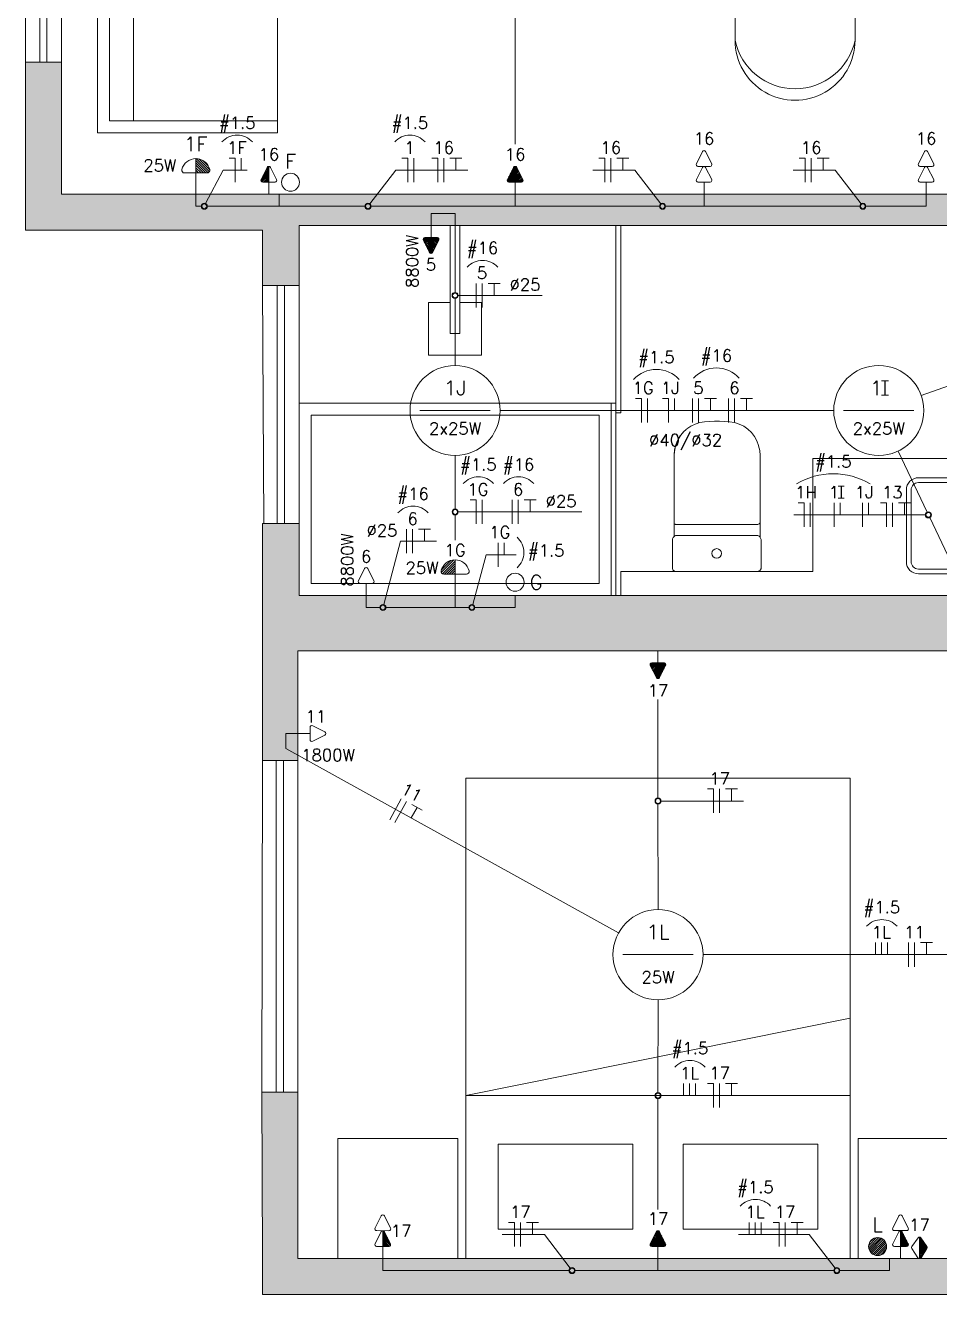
# Model space of a CAD drawing. Extents: x 0 to 175, y -16 to 63.
# Drawn here: x 147.36 to 151.17, y 30.2 to 35.49 of the extents above; entities that cross this region are included whole.
import ezdxf
from ezdxf.enums import TextEntityAlignment as Align

# ---------------------------------------------------------------- set-up
doc = ezdxf.new("R2010")
doc.units = 0
doc.header["$LTSCALE"] = 0.5
doc.header["$MEASUREMENT"] = 0
doc.layers.get('0').update_dxf_attribs({"linetype": 'CONTINUOUS'})
doc.layers.add('ARQ - HATCH 01', color=172, linetype='CONTINUOUS', transparency=0.6)
for name, color, linetype, lineweight in [('ARQ - JAN01', 2, 'CONTINUOUS', 20), ('ARQ - PAR01', 172, 'CONTINUOUS', 30), ('ELE01 - ELETROD', 40, 'CONTINUOUS', 20), ('ELE01 - INTER', 100, 'CONTINUOUS', 15), ('ELE01 - INTER TXT', 100, 'CONTINUOUS', 9), ('ELE01 - LAMP', 50, 'CONTINUOUS', 20), ('ELE01 - LAMP TXT', 100, 'CONTINUOUS', 15), ('ELE01 - TOM 127V', 130, 'CONTINUOUS', 15), ('ELE01 - TOM 127V TXT', 130, 'CONTINUOUS', 15), ('ELE01 - TOM 220V', 242, 'CONTINUOUS', 15), ('ELE01 - TOM 220V TXT', 242, 'CONTINUOUS', 15), ('ELE01 - USB', 110, 'CONTINUOUS', 15), ('ELE03 - CIRCUITOS', 2, 'CONTINUOUS', 5), ('ELE03 - FASE', 242, 'CONTINUOUS', 20), ('ELE03 - NEUTRO', 141, 'CONTINUOUS', 20), ('ELE03 - RETORNO', 173, 'CONTINUOUS', 20), ('ELE03 - TERRA', 112, 'CONTINUOUS', 20), ('Simbologia', 122, 'CONTINUOUS', 20), ('TXT02', 2, 'CONTINUOUS', 20)]:
    doc.layers.add(name, color=color, linetype=linetype, lineweight=lineweight)
doc.layers.add('ARQ01', color=144, linetype='CONTINUOUS', lineweight=9, transparency=0.5)
doc.layers.add('ELE01 - INTER HATCH', color=100, linetype='CONTINUOUS', lineweight=15, transparency=0.45)
doc.styles.add('ROMANS', font='romans.shx')
doc.styles.get("Standard").update_dxf_attribs({"font": 'romans.shx'})

# ---------------------------------------------------------------- blocks, each defined once
blk = doc.blocks.new('*U311')
at = {"layer": 'ARQ - HATCH 01'}
h = blk.add_hatch(color=256, dxfattribs=at)
h.dxf.hatch_style = 1
h.paths.add_polyline_path([(2.5318, 5.7897), (2.4, 5.7898), (2.4, 5.98), (2.2, 5.98), (2.2, 5.79), (2.1029, 5.79), (2.1029, 5.64), (2.5318, 5.64)])
h.paths.add_polyline_path([(2.4, 7.13), (2.2, 7.13), (2.2, 6.78), (2.4, 6.78)])
h.paths.add_polyline_path([(12.15, 0.9882), (12.15, 5.78), (3.4321, 5.7898), (3.4321, 5.64), (12, 5.64), (12, 1.1354), (11.3067, 1.1354), (11.3067, 0.9854), (12, 0.9882)])
h.paths.add_polyline_path([(9.47, 4.76), (8.5397, 4.76), (8.5397, 4.63), (9.24, 4.63), (9.24, 1.14), (8.94, 1.14), (8.94, 0.9882), (9.9263, 0.9882), (9.9267, 1.1354), (9.47, 1.1354)], flags=17)
h.paths.add_polyline_path([(7.7, 4.63), (7.7397, 4.63), (7.7397, 4.76), (7.57, 4.76), (7.57, 0.15), (7.02, 0.15), (7.02, 0), (7.72, 0), (7.72, 0.9882), (7.95, 0.9882), (7.95, 1.14), (7.7, 1.14)])
h.paths.add_polyline_path([(5.06, 1.27), (4.2401, 1.27), (4.2401, 1.0727), (4.93, 1.0727), (4.93, 0), (5.64, 0), (5.64, 0.15), (5.06, 0.15)])
h.paths.add_polyline_path([(0.21, 5.64), (0.13, 5.64), (0.13, 6.98), (0.22, 6.98), (0.22, 7.13), (0, 7.13), (0, 1.0727), (0.71, 1.0727), (0.71, 1.27), (0.21, 1.27)])
h.paths.add_polyline_path([(3.08, 1.27), (2.4143, 1.27), (2.2, 1.27), (1.7, 1.27), (1.7, 1.0727), (3.08, 1.0747)])
h.paths.add_polyline_path([(5.06, 4.8377), (4.9353, 4.8377), (4.9353, 4.1977), (5.06, 4.1977)], flags=17)
for p, q in [((11.5, 3.969), (11.5, 3.469)), ((12, 3.4354), (10, 3.4354)), ((10, 3.4354), (10, 1.8354)), ((11, 3.4354), (11.3217, 1.8354)), ((11.3217, 1.8354), (11.3217, 3.4354)), ((11.5, 3.469), (12, 3.469)), ((11.5231, 3.3016), (11.8774, 3.3016)), ((11.5231, 2.7397), (11.5231, 3.3016)), ((11.8774, 3.3016), (11.8774, 2.7397)), ((9.0068, 3.0647), (9.0038, 3.064)), ((9.0099, 3.0649), (9.0068, 3.0647)), ((9.1249, 3.0649), (9.0099, 3.0649)), ((9.1272, 3.0648), (9.1249, 3.0649)), ((9.1294, 3.0643), (9.1272, 3.0648)), ((9.1315, 3.0634), (9.1294, 3.0643)), ((8.562, 3.0244), (8.5477, 3.0094)), ((8.5784, 3.0371), (8.562, 3.0244)), ((8.5965, 3.0472), (8.5784, 3.0371)), ((8.6159, 3.0545), (8.5965, 3.0472)), ((8.6163, 3.0546), (8.6159, 3.0545)), ((8.6166, 3.0547), (8.6163, 3.0546)), ((8.6369, 3.0591), (8.6166, 3.0547)), ((8.6577, 3.0603), (8.6369, 3.0591)), ((8.9972, 3.0603), (8.6577, 3.0603)), ((8.9399, 3.0584), (8.9373, 3.0603)), ((8.9379, 3.0599), (8.9375, 3.0601)), ((8.9418, 3.0562), (8.9399, 3.0584)), ((8.9432, 3.0536), (8.9418, 3.0562)), ((8.9441, 3.0509), (8.9432, 3.0536)), ((8.9444, 3.048), (8.9441, 3.0509)), ((8.9444, 2.7122), (8.9444, 3.048)), ((8.9902, 3.0482), (8.9899, 3.0451)), ((8.9899, 3.0451), (8.9899, 2.7151)), ((8.9909, 3.0513), (8.9902, 3.0482)), ((8.9921, 3.0541), (8.9909, 3.0513)), ((8.9938, 3.0568), (8.9921, 3.0541)), ((8.9958, 3.0591), (8.9938, 3.0568)), ((8.9967, 3.0599), (8.9958, 3.0591)), ((8.9972, 3.0603), (8.9967, 3.0599)), ((8.9982, 3.0612), (8.9972, 3.0603)), ((9.0009, 3.0628), (8.9982, 3.0612)), ((9.0038, 3.064), (9.0009, 3.0628)), ((9.1334, 3.0623), (9.1315, 3.0634)), ((9.1352, 3.0609), (9.1334, 3.0623)), ((9.1368, 3.0592), (9.1352, 3.0609)), ((9.138, 3.0573), (9.1368, 3.0592)), ((9.139, 3.0553), (9.138, 3.0573)), ((9.139, 3.0553), (9.1397, 3.0531)), ((9.1397, 3.0531), (9.14, 3.0508)), ((8.5266, 2.9738), (8.5203, 2.9541)), ((8.5358, 2.9924), (8.5266, 2.9738)), ((8.5477, 3.0094), (8.5358, 2.9924)), ((8.5156, 2.9129), (8.5148, 2.892)), ((8.517, 2.9336), (8.5156, 2.9129)), ((8.5203, 2.9541), (8.517, 2.9336)), ((8.5148, 2.892), (8.5148, 2.8712)), ((8.5148, 2.8712), (8.5156, 2.8504)), ((8.5156, 2.8504), (8.517, 2.8296)), ((8.517, 2.8296), (8.5202, 2.8095)), ((8.5202, 2.8095), (8.5263, 2.7902)), ((8.5263, 2.7902), (8.5352, 2.7719)), ((8.5352, 2.7719), (8.5467, 2.7552)), ((8.5472, 2.7546), (8.5605, 2.7403)), ((8.5605, 2.7403), (8.5763, 2.7275)), ((8.561, 2.7397), (8.5769, 2.7269)), ((8.5763, 2.7275), (8.5938, 2.7173)), ((8.5769, 2.7269), (8.5945, 2.7166)), ((8.5938, 2.7173), (8.6127, 2.7097)), ((8.5945, 2.7166), (8.6134, 2.709)), ((8.6127, 2.7097), (8.6324, 2.7049)), ((8.6133, 2.7096), (8.6135, 2.7095)), ((8.6134, 2.709), (8.6332, 2.7043)), ((8.6135, 2.7095), (8.6332, 2.7047)), ((8.6324, 2.7049), (8.6527, 2.7032)), ((8.6332, 2.7047), (8.6535, 2.7029)), ((8.6332, 2.7043), (8.6535, 2.7025)), ((8.9411, 2.7032), (8.6527, 2.7032)), ((8.6535, 2.7029), (8.9941, 2.7029)), ((8.6535, 2.7025), (8.9944, 2.7025)), ((8.9411, 2.7032), (8.9423, 2.7047)), ((8.9423, 2.7047), (8.9432, 2.7065)), ((8.9432, 2.7065), (8.9439, 2.7083)), ((8.9439, 2.7083), (8.9443, 2.7103)), ((8.9443, 2.7103), (8.9444, 2.7122)), ((8.9901, 2.7119), (8.9899, 2.7151)), ((8.9901, 2.7119), (8.9909, 2.7089)), ((8.9909, 2.7089), (8.9921, 2.706)), ((8.9921, 2.706), (8.9942, 2.7025)), ((8.9944, 2.7025), (8.9958, 2.7009)), ((8.9958, 2.7009), (8.9981, 2.6989)), ((8.9981, 2.6989), (9.0008, 2.6973)), ((9.0008, 2.6973), (9.0037, 2.6961)), ((9.0037, 2.6961), (9.0068, 2.6953)), ((9.0068, 2.6953), (9.0099, 2.6951)), ((9.0099, 2.6951), (9.1249, 2.6951)), ((9.1272, 2.6952), (9.1249, 2.6951)), ((9.1272, 2.6952), (9.1294, 2.6957)), ((9.1294, 2.6957), (9.1315, 2.6966)), ((9.1315, 2.6966), (9.1334, 2.6977)), ((9.1334, 2.6977), (9.1352, 2.6991)), ((9.1352, 2.6991), (9.1368, 2.7008)), ((9.1368, 2.7008), (9.138, 2.7027)), ((9.138, 2.7027), (9.139, 2.7047)), ((9.139, 2.7047), (9.1397, 2.7069)), ((9.1397, 2.7069), (9.14, 2.7092)), ((11.8774, 2.7397), (11.5231, 2.7397)), ((11.8774, 2.5311), (11.5231, 2.5311)), ((11.5231, 2.5311), (11.5231, 1.9691)), ((11.8774, 1.9691), (11.8774, 2.5311)), ((11.5231, 1.9691), (11.8774, 1.9691)), ((10, 1.8354), (12, 1.8354)), ((11.5, 1.8018), (12, 1.8018)), ((11.5, 1.3018), (11.5, 1.8018)), ((12, 1.3018), (11.5, 1.3018))]:
    blk.add_line(p, q)
for points in [[(9.14, 3.28), (8.67, 3.28), (8.67, 4.63), (9.24, 4.63), (9.24, 2.48), (9.14, 2.48)], [(8.48, 2.46), (7.7, 2.46), (7.7, 2.48), (8.48, 2.48)], [(8.44, 2.46), (9.24, 2.46), (9.24, 2.44), (8.44, 2.44)], [(8.44, 2.44), (9.24, 2.44), (9.24, 1.14), (8.44, 1.14)], [(8.49, 2.39), (9.19, 2.39), (9.19, 1.19), (8.49, 1.19)]]:
    blk.add_lwpolyline(points, close=True)
for points in [[(9.15, 3.985), (9.15, 4.19, 0.414214), (9.1, 4.24), (8.8, 4.24, 0.414214), (8.75, 4.19), (8.75, 3.72, 0.414214), (8.8, 3.67), (9.1, 3.67, 0.414214), (9.15, 3.72), (9.15, 3.945)], [(9.13, 3.985), (9.13, 4.19, 0.414214), (9.1, 4.22), (8.8, 4.22, 0.414214), (8.77, 4.19), (8.77, 3.72, 0.414214), (8.8, 3.69), (9.1, 3.69, 0.414214), (9.13, 3.72), (9.13, 3.945)]]:
    blk.add_lwpolyline(points, format="xyb")
for points in [[(6.9288, 3.4562), (6.6788, 3.4562), (6.6788, 2.9562), (6.9288, 2.9562)], [(9.14, 3.0508), (9.14, 2.7092)], [(7.7, 2.46), (9.24, 2.46)], [(8.02, 1.77), (8.02, 1.68), (8.24, 1.68), (8.24, 1.9), (8.02, 1.9), (8.02, 1.81)], [(7.7, 1.81), (8.15, 1.81), (8.15, 1.77), (7.7, 1.77)], [(11.3067, 1.1354), (11.3067, 0.9854)], [(7.315, 0.35), (7.315, 1.05), (5.315, 1.05), (5.315, 0.35)], [(7.315, 0.35), (7.315, 1.05), (7.265, 1.05), (7.265, 0.35)], [(5.365, 0.45), (7.265, 0.45)], [(7.315, 0.35), (7.315, 0.3), (5.315, 0.3), (5.315, 0.35)], [(5.365, 0.35), (7.265, 0.35)], [(5.365, 0.35), (7.265, 0.35)]]:
    blk.add_lwpolyline(points)
blk.add_circle((9.065, 2.88), 0.02)
for centre, radius, start, end in [((6.9288, 3.2062), 0.25, 270, 90), ((6.8758, 3.2062), 0.2555, 281.9545, 78.0455)]:
    blk.add_arc(centre, radius, start, end)
at = {"layer": 'ARQ - JAN01'}
for p, q in [((7.9505, 1.14), (8.94, 1.14)), ((9.9267, 1.1354), (11.3067, 1.1354)), ((7.95, 0.9882), (8.94, 0.9929)), ((9.9263, 0.9882), (11.3067, 0.9854)), ((5.64, 0.15), (7.02, 0.15)), ((5.64, 0), (7.02, 0))]:
    blk.add_line(p, q, dxfattribs=at)
for points in [[(7.95, 1.0791), (8.94, 1.0791)], [(9.9267, 1.0754), (11.3067, 1.0754)], [(7.95, 1.0491), (8.94, 1.0491)], [(9.9267, 1.0454), (11.3067, 1.0454)], [(5.64, 0.09), (7.02, 0.09)], [(5.64, 0.06), (7.02, 0.06)]]:
    blk.add_lwpolyline(points, dxfattribs=at)
at = {"layer": 'ARQ - PAR01', "lineweight": 20}
blk.add_lwpolyline([(12.15, 0.9882), (12.15, 5.78), (3.4321, 5.7898), (3.4321, 5.64), (12, 5.64), (12, 1.1354), (11.3067, 1.1354), (11.3067, 0.9854), (12, 0.9882), (12.15, 0.9882)], dxfattribs=at)
for points in [[(7.7, 4.63), (7.7397, 4.63), (7.7397, 4.76), (7.57, 4.76), (7.57, 0.15), (7.02, 0.15), (7.02, 0), (7.72, 0), (7.72, 0.9882), (7.95, 0.9882), (7.95, 1.14), (7.7, 1.14)], [(9.47, 4.76), (8.5397, 4.76), (8.5397, 4.63), (9.24, 4.63), (9.24, 1.14), (8.94, 1.14), (8.94, 0.9882), (9.9263, 0.9882), (9.9267, 1.1354), (9.47, 1.1354)]]:
    blk.add_lwpolyline(points, close=True, dxfattribs=at)
blk = doc.blocks.new('*U145')
at = {"lineweight": 9}
h = blk.add_hatch(dxfattribs=at)
h.set_pattern_fill('ANSI31', color=256, scale=0.075, angle=-90)
h.paths.add_polyline_path([(0, -0.232, -0.284079), (-0.013, -0.224), (-0.064, -0.123, -0.557537), (-0.051, -0.101), (0, -0.101)])
blk.add_line((0, -0.232), (0, -0.101))
blk.add_lwpolyline([(0, 0), (0, -0.101)])
blk.add_lwpolyline([(0.064, -0.123), (0.013, -0.224, -0.618034), (-0.013, -0.224), (-0.064, -0.123, -0.557537), (-0.051, -0.101), (0.051, -0.101, -0.557537)], format="xyb", close=True)
blk = doc.blocks.new('*U157')
blk.add_lwpolyline([(0.064, -0.123), (0.013, -0.224, -0.618034), (-0.013, -0.224), (-0.064, -0.123, -0.557537), (-0.051, -0.101), (0.051, -0.101, -0.557537)], format="xyb", close=True)
blk = doc.blocks.new('*U158')
blk.add_lwpolyline([(0, 0), (0, -0.101)])
blk.add_lwpolyline([(0.064, -0.123), (0.013, -0.224, -0.618034), (-0.013, -0.224), (-0.064, -0.123, -0.557537), (-0.051, -0.101), (0.051, -0.101, -0.557537)], format="xyb", close=True)
blk = doc.blocks.new('*U159')
blk.add_lwpolyline([(0, 0), (0, -0.101)])
blk.add_lwpolyline([(0.064, -0.123), (0.013, -0.224, -0.618034), (-0.013, -0.224), (-0.064, -0.123, -0.557537), (-0.051, -0.101), (0.051, -0.101, -0.557537)], format="xyb", close=True)
blk = doc.blocks.new('*U156')
at = {"lineweight": 9}
h = blk.add_hatch(dxfattribs=at)
h.set_pattern_fill('ANSI31', color=256, scale=0.075, angle=-90)
h.paths.add_polyline_path([(0, -0.232, -0.284079), (-0.013, -0.224), (-0.064, -0.123, -0.557537), (-0.051, -0.101), (0, -0.101)])
h = blk.add_hatch(dxfattribs=at)
h.set_pattern_fill('ANSI31', color=256, scale=0.075, angle=-90)
h.paths.add_polyline_path([(0, -0.232, 0.284079), (0.013, -0.224), (0.064, -0.123, 0.557537), (0.051, -0.101), (0, -0.101)])
blk.add_lwpolyline([(0, 0), (0, -0.101)])
blk.add_lwpolyline([(0.064, -0.123), (0.013, -0.224, -0.618034), (-0.013, -0.224), (-0.064, -0.123, -0.557537), (-0.051, -0.101), (0.051, -0.101, -0.557537)], format="xyb", close=True)
blk = doc.blocks.new('*U152')
blk.add_lwpolyline([(0, 0), (0, -0.101)])
blk.add_lwpolyline([(0.064, -0.123), (0.013, -0.224, -0.618034), (-0.013, -0.224), (-0.064, -0.123, -0.557537), (-0.051, -0.101), (0.051, -0.101, -0.557537)], format="xyb", close=True)
blk = doc.blocks.new('*U161')
blk.add_lwpolyline([(0, 0), (0, -0.101)])
blk.add_lwpolyline([(0.064, -0.123), (0.013, -0.224, -0.618034), (-0.013, -0.224), (-0.064, -0.123, -0.557537), (-0.051, -0.101), (0.051, -0.101, -0.557537)], format="xyb", close=True)
blk = doc.blocks.new('*U179')
at = {"lineweight": 9}
h = blk.add_hatch(dxfattribs=at)
h.set_pattern_fill('ANSI31', color=256, scale=0.075, angle=-90)
h.paths.add_polyline_path([(0, -0.232, -0.284079), (-0.013, -0.224), (-0.064, -0.123, -0.557537), (-0.051, -0.101), (0, -0.101)])
h = blk.add_hatch(dxfattribs=at)
h.set_pattern_fill('ANSI31', color=256, scale=0.075, angle=-90)
h.paths.add_polyline_path([(0, -0.232, 0.284079), (0.013, -0.224), (0.064, -0.123, 0.557537), (0.051, -0.101), (0, -0.101)])
blk.add_lwpolyline([(0, 0), (0, -0.101)])
blk.add_lwpolyline([(0.064, -0.123), (0.013, -0.224, -0.618034), (-0.013, -0.224), (-0.064, -0.123, -0.557537), (-0.051, -0.101), (0.051, -0.101, -0.557537)], format="xyb", close=True)
blk = doc.blocks.new('*U149')
at = {"lineweight": 9}
h = blk.add_hatch(dxfattribs=at)
h.set_pattern_fill('ANSI31', color=256, scale=0.075, angle=-90)
h.paths.add_polyline_path([(0, -0.232, -0.284079), (-0.013, -0.224), (-0.064, -0.123, -0.557537), (-0.051, -0.101), (0, -0.101)])
h = blk.add_hatch(dxfattribs=at)
h.set_pattern_fill('ANSI31', color=256, scale=0.075, angle=-90)
h.paths.add_polyline_path([(0, -0.232, 0.284079), (0.013, -0.224), (0.064, -0.123, 0.557537), (0.051, -0.101), (0, -0.101)])
blk.add_lwpolyline([(0, 0), (0, -0.101)])
blk.add_lwpolyline([(0.064, -0.123), (0.013, -0.224, -0.618034), (-0.013, -0.224), (-0.064, -0.123, -0.557537), (-0.051, -0.101), (0.051, -0.101, -0.557537)], format="xyb", close=True)
blk = doc.blocks.new('*U175')
blk.add_lwpolyline([(0.064, -0.123), (0.013, -0.224, -0.618034), (-0.013, -0.224), (-0.064, -0.123, -0.557537), (-0.051, -0.101), (0.051, -0.101, -0.557537)], format="xyb", close=True)
blk = doc.blocks.new('*U141')
at = {"lineweight": 9}
h = blk.add_hatch(dxfattribs=at)
h.set_pattern_fill('ANSI31', color=256, scale=0.075, angle=-90)
h.paths.add_polyline_path([(0, -0.232, -0.284079), (-0.013, -0.224), (-0.064, -0.123, -0.557537), (-0.051, -0.101), (0, -0.101)])
blk.add_line((0, -0.232), (0, -0.101))
blk.add_lwpolyline([(0, 0), (0, -0.101)])
blk.add_lwpolyline([(0.064, -0.123), (0.013, -0.224, -0.618034), (-0.013, -0.224), (-0.064, -0.123, -0.557537), (-0.051, -0.101), (0.051, -0.101, -0.557537)], format="xyb", close=True)
blk = doc.blocks.new('*U143')
at = {"lineweight": 9}
h = blk.add_hatch(dxfattribs=at)
h.set_pattern_fill('ANSI31', color=256, scale=0.075, angle=-90)
h.paths.add_polyline_path([(0, -0.104, 0.255276), (-0.013, -0.11), (-0.062, -0.188, 0.303493), (-0.062, -0.205), (-0.012, -0.276, 0.243427), (0, -0.283)])
blk.add_line((0, -0.104), (0, -0.283))
blk.add_lwpolyline([(-0.012, -0.276), (-0.062, -0.205, -0.303493), (-0.062, -0.188), (-0.013, -0.11, -0.540791), (0.013, -0.11), (0.064, -0.188, -0.312436), (0.064, -0.205), (0.012, -0.276, -0.517521)], format="xyb", close=True)
blk = doc.blocks.new('*U135')
at = {"lineweight": 9}
h = blk.add_hatch(dxfattribs=at)
h.set_pattern_fill('ANSI31', color=0, scale=0.075, angle=-90)
h.set_pattern_definition([(315, (-0.000575, 1e-19), (0.00662913, 0.00662913), [])])
h.paths.add_polyline_path([(0, -0.1182), (-0.0629, -0.1182, 0.484596), (-0.0775, -0.1367, 0.349314), (0.0006, -0.1978)])
at = {"color": 0}
for q in [(0, 0), (0.0006, -0.1978)]:
    blk.add_line((0, -0.1182), q, dxfattribs=at)
blk.add_lwpolyline([(0.0629, -0.1182), (-0.0629, -0.1182, 0.484596), (-0.0775, -0.1367, 0.789489), (0.0775, -0.1367, 0.484596)], format="xyb", close=True, dxfattribs=at)
blk = doc.blocks.new('*U29')
at = {"layer": 'ELE01 - LAMP'}
blk.add_line((-0.195, 0), (0.195, 0), dxfattribs=at)
blk.add_circle((0, 0), 0.25, dxfattribs=at)
at = {"layer": 'ELE01 - LAMP TXT', "style": 'ROMANS'}
for tag, height, p in [('X', 0.1, (0, 0.125)), ('Y', 0.075, (0, -0.1))]:
    blk.add_attdef(tag, text='', height=height, dxfattribs=at).set_placement(p, align=Align.MIDDLE)
blk = doc.blocks.new('*U30')
at = {"layer": 'ELE01 - LAMP'}
blk.add_line((-0.195, 0), (0.195, 0), dxfattribs=at)
blk.add_circle((0, 0), 0.25, dxfattribs=at)
at = {"layer": 'ELE01 - LAMP TXT', "style": 'ROMANS'}
for tag, height, p in [('X', 0.1, (0, 0.125)), ('Y', 0.075, (0, -0.125))]:
    blk.add_attdef(tag, text='', height=height, dxfattribs=at).set_placement(p, align=Align.MIDDLE)
blk = doc.blocks.new('Fio-TERRA')
at = {"layer": 'ELE03 - TERRA'}
for p, q in [((-0.1, 0.2), (0.1, 0.2)), ((0, 0), (0, 0.2))]:
    blk.add_line(p, q, dxfattribs=at)
blk = doc.blocks.new('Fio-FASE')
at = {"layer": 'ELE03 - FASE'}
blk.add_line((0, -0.2), (0, 0.2), dxfattribs=at)
blk = doc.blocks.new('Fio-NEUTRO')
at = {"layer": 'ELE03 - NEUTRO'}
for p, q in [((0, 0.2), (0.1, 0.2)), ((0, -0.2), (0, 0.2))]:
    blk.add_line(p, q, dxfattribs=at)
blk = doc.blocks.new('Fio-RETORNO')
at = {"layer": 'ELE03 - RETORNO'}
blk.add_line((0, 0), (0, 0.2), dxfattribs=at)

msp = doc.modelspace()

# ---------------------------------------------------------------- hatches: boundary and pattern name
at = {"layer": 'ELE01 - INTER HATCH'}
h = msp.add_hatch(dxfattribs=at)
h.set_pattern_fill('ANSI31', color=256, scale=0.05)
h.set_pattern_definition([(45, (149.671739, 37.5503234), (-0.0044194174, 0.0044194174), [])])
h.paths.add_polyline_path([(150.9481, 30.4039, -1), (150.8731, 30.4039, -1)])

# ---------------------------------------------------------------- linework, layer by layer
at = {"layer": 'ELE01 - ELETROD'}
for points in [[(151.092, 33.9463), (152.2089, 34.3408, 0.317944), (152.2423, 34.3879), (152.2423, 35.9515, -0.122171), (152.2481, 35.9749), (152.5194, 36.4881, 0.122171), (152.5252, 36.5115), (152.5252, 37.0785)], [(149.9974, 36.0389), (149.4506, 36.0389, 0.414214), (149.4006, 35.9889), (149.4005, 34.9917)], [(151.1273, 33.4379), (151.2916, 33.0924, 0.28941), (151.3368, 33.0639), (151.7029, 33.0639)]]:
    msp.add_lwpolyline(points, format="xyb", dxfattribs=at)
for points in [[(148.0702, 34.7839), (148.0702, 34.7339), (148.093, 34.7339)], [(148.4173, 34.7339), (148.4173, 34.7839)], [(149.4002, 34.7839), (149.4002, 34.7339)], [(150.1873, 34.7839), (150.1873, 34.7339)], [(151.1122, 34.7839), (151.1122, 34.7339)], [(148.118, 34.7339), (148.775, 34.7339)], [(148.8, 34.7339), (150.0019, 34.7339)], [(150.0269, 34.7339), (150.8364, 34.7339)], [(150.8614, 34.7339), (151.1122, 34.7339)], [(149.1502, 34.3752), (149.1502, 34.6539), (149.1502, 34.7039), (149.0502, 34.7039), (149.0502, 34.6539)], [(149.1502, 34.0714), (149.1502, 34.3502)], [(150.7277, 33.8839), (149.3377, 33.8839)], [(150.9957, 33.7146), (151.1166, 33.4605)], [(149.1502, 33.6964), (149.1504, 33.474)], [(149.1504, 33.449), (149.1502, 33.3442)], [(148.78, 33.1139), (148.78, 33.0639), (148.8371, 33.0639)], [(148.8621, 33.0639), (149.1502, 33.0639), (149.1502, 33.1139)], [(149.2328, 33.0639), (149.4002, 33.0639), (149.4002, 33.1139)], [(149.1502, 33.0639), (149.2078, 33.0639)], [(149.995, 32.6803), (149.9952, 32.2709)], [(149.8315, 31.7097), (148.4454, 32.4773), (148.4456, 32.5393), (148.4956, 32.5393)], [(149.9952, 32.2459), (149.9956, 31.8064)], [(150.1831, 31.6189), (151.8972, 31.6189)], [(149.9953, 31.0447), (149.9956, 31.4314)], [(149.995, 30.5575), (149.9953, 31.0197)], [(148.8487, 30.3539), (148.8487, 30.3039), (149.625, 30.3039)], [(149.995, 30.3539), (149.995, 30.3039)], [(150.753, 30.3039), (150.9606, 30.3039), (150.9606, 30.3539)], [(149.65, 30.3039), (150.728, 30.3039)]]:
    msp.add_lwpolyline(points, dxfattribs=at)
at = {"layer": 'ELE01 - INTER'}
for centre in [(148.4647, 34.8339), (149.4002, 33.1689), (150.9106, 30.4039)]:
    msp.add_circle(centre, 0.0375, dxfattribs=at)
at = {"layer": 'ELE01 - INTER TXT'}
for p, q in [((150.926, 34.0077), (150.9407, 34.0077)), ((150.9553, 34.0077), (150.9407, 34.0077)), ((150.926, 33.9477), (150.9407, 33.9477)), ((150.9553, 33.9477), (150.9407, 33.9477))]:
    msp.add_line(p, q, dxfattribs=at)
at = {"layer": 'ELE03 - CIRCUITOS'}
for points in [[(148.1112, 34.745), (148.1835, 34.8839)], [(148.2835, 34.8839), (148.1835, 34.8839)], [(148.9029, 34.8839), (148.7951, 34.7438)], [(148.9029, 34.8839), (149.2029, 34.8839)], [(149.8989, 34.8839), (149.7239, 34.8839)], [(149.8989, 34.8839), (150.0067, 34.7438)], [(150.7334, 34.8839), (150.5584, 34.8839)], [(150.7334, 34.8839), (150.8413, 34.7438)], [(149.5127, 34.3627), (149.1627, 34.3627)], [(149.6785, 33.4615), (149.1631, 33.4615)], [(151.1094, 33.4495), (150.562, 33.4495)], [(149.0734, 33.3394), (148.9234, 33.3394), (148.8528, 33.076)], [(149.4041, 33.2834), (149.2791, 33.2834), (149.2236, 33.076)], [(150.0081, 32.2584), (150.3524, 32.2584)], [(150.0081, 31.0322), (150.3524, 31.0322)], [(149.5221, 30.4539), (149.3471, 30.4539)], [(149.5221, 30.4539), (149.6299, 30.3138)], [(150.3307, 30.4539), (150.625, 30.4539)], [(150.625, 30.4539), (150.7329, 30.3138)]]:
    msp.add_lwpolyline(points, dxfattribs=at)
for centre, radius in [((148.1055, 34.7339), 0.0125), ((148.1055, 34.7339), 0.01), ((148.7875, 34.7339), 0.0125), ((148.7875, 34.7339), 0.01), ((150.0144, 34.7339), 0.0125), ((150.0144, 34.7339), 0.01), ((150.8489, 34.7339), 0.0125), ((150.8489, 34.7339), 0.01), ((149.1502, 34.3627), 0.0125), ((149.1502, 34.3627), 0.01), ((149.1506, 33.4615), 0.0125), ((149.1506, 33.4615), 0.01), ((151.1219, 33.4492), 0.0125), ((151.1219, 33.4492), 0.01), ((148.8496, 33.0639), 0.0125), ((148.8496, 33.0639), 0.01), ((149.2203, 33.0639), 0.0125), ((149.2203, 33.0639), 0.01), ((149.9956, 32.2584), 0.0125), ((149.9956, 32.2584), 0.01), ((149.9956, 31.0322), 0.0125), ((149.9956, 31.0322), 0.01), ((149.6375, 30.3039), 0.0125), ((149.6375, 30.3039), 0.01), ((150.7405, 30.3039), 0.0125), ((150.7405, 30.3039), 0.01)]:
    msp.add_circle(centre, radius, dxfattribs=at)
at = {"layer": 'Simbologia'}
for centre, radius, start, end in [((148.2427, 34.9444), 0.0856, 42.1711, 137.8289), ((148.9621, 34.9444), 0.0856, 42.1711, 137.8289), ((149.2645, 34.4232), 0.0856, 42.1711, 137.8289), ((149.9889, 33.9266), 0.1285, 42.1711, 137.8289), ((150.2389, 33.9326), 0.1285, 42.1711, 137.8289), ((149.2473, 33.5221), 0.0856, 42.1711, 137.8289), ((149.4149, 33.5221), 0.0856, 42.1711, 137.8289), ((150.7258, 33.3192), 0.3015, 59.3121, 120.6879), ((148.9752, 33.4), 0.0856, 42.1711, 137.8289), ((149.3511, 33.2926), 0.0856, 312.1711, 47.8289), ((150.928, 31.6794), 0.0856, 42.1711, 137.8289), ((150.1288, 31.0929), 0.0856, 42.1711, 137.8289), ((150.4014, 30.5146), 0.0856, 42.1711, 137.8289)]:
    msp.add_arc(centre, radius, start, end, dxfattribs=at)
at = {"layer": 'TXT02'}
for p, q in [((150.7461, 33.5684), (150.7583, 33.5684)), ((150.7705, 33.5684), (150.7583, 33.5684)), ((150.7461, 33.5184), (150.7583, 33.5184)), ((150.7705, 33.5184), (150.7583, 33.5184))]:
    msp.add_line(p, q, dxfattribs=at)

# ---------------------------------------------------------------- block references
at = {"layer": 'ARQ01', "rotation": 270}
msp.add_blockref('*U311', (147.3602, 42.3539), dxfattribs=at)
at = {"layer": 'ELE01 - LAMP', "yscale": 0.75, "zscale": 0.75, "rotation": 180}
for p, xscale in [((148.0702, 34.7839), 0.75), ((149.1502, 33.1139), -0.75)]:
    msp.add_blockref('*U135', p, dxfattribs=dict(at, xscale=xscale))
at = {"layer": 'ELE01 - LAMP'}
ref = msp.add_blockref('*U29', (149.1502, 33.8839), dxfattribs=dict(at, xscale=0.75, yscale=0.75, zscale=0.75))
ref.add_attrib('Y', '2x25W', dxfattribs={"layer": 'ELE01 - LAMP TXT', "height": 0.05, "style": 'ROMANS'}).set_placement((149.1502, 33.8089), align=Align.MIDDLE)
ref.add_attrib('X', '1J', dxfattribs={"layer": 'ELE01 - LAMP TXT', "height": 0.06, "style": 'ROMANS'}).set_placement((149.1502, 33.9777), align=Align.MIDDLE)
ref = msp.add_blockref('*U29', (150.9152, 33.8839), dxfattribs=dict(at, xscale=0.75, yscale=0.75, zscale=0.75))
ref.add_attrib('Y', '2x25W', dxfattribs={"layer": 'ELE01 - LAMP TXT', "height": 0.05, "style": 'ROMANS'}).set_placement((150.9152, 33.8089), align=Align.MIDDLE)
ref.add_attrib('X', '1I', dxfattribs={"layer": 'ELE01 - LAMP TXT', "height": 0.06, "style": 'ROMANS'}).set_placement((150.9152, 33.9777), align=Align.MIDDLE)
ref = msp.add_blockref('*U30', (149.9956, 31.6189), dxfattribs=dict(at, xscale=0.75, yscale=0.75, zscale=0.75))
ref.add_attrib('Y', '25W', dxfattribs={"layer": 'ELE01 - LAMP TXT', "height": 0.05, "style": 'ROMANS'}).set_placement((149.9956, 31.5252), align=Align.MIDDLE)
ref.add_attrib('X', '1L', dxfattribs={"layer": 'ELE01 - LAMP TXT', "height": 0.06, "style": 'ROMANS'}).set_placement((149.9956, 31.7127), align=Align.MIDDLE)
at = {"layer": 'ELE01 - TOM 127V', "yscale": 0.5, "zscale": 0.5}
for name, p, xscale, rotation in [('*U157', (150.1873, 34.8496), -0.5, 180), ('*U157', (151.1122, 34.8496), -0.5, 180), ('*U145', (148.3746, 34.7839), -0.5, 180), ('*U179', (149.4004, 34.7839), -0.5, 180), ('*U158', (150.1873, 34.7839), -0.5, 180), ('*U159', (151.1122, 34.7839), -0.5, 180), ('*U149', (149.995, 32.8839), -0.5, 0.1909936180609151), ('*U175', (148.849, 30.4196), 0.5, 179.809006381939), ('*U175', (151.0059, 30.4196), 0.5, 180.000000000014), ('*U141', (148.8488, 30.3539), 0.5, 179.809006381939), ('*U149', (149.995, 30.3539), 0.5, 179.809006381939), ('*U141', (151.0059, 30.3539), 0.5, 180.000000000014)]:
    msp.add_blockref(name, p, dxfattribs=dict(at, xscale=xscale, rotation=rotation))
at = {"layer": 'ELE01 - TOM 220V', "xscale": 0.5, "yscale": 0.5, "zscale": 0.5}
msp.add_blockref('*U156', (149.0502, 34.6539), dxfattribs=at)
at = {"layer": 'ELE01 - TOM 220V', "xscale": -0.5, "yscale": 0.5, "zscale": 0.5}
for name, p, rotation in [('*U152', (148.78, 33.1139), 180), ('*U161', (148.4956, 32.5393), 90)]:
    msp.add_blockref(name, p, dxfattribs=dict(at, rotation=rotation))
at = {"layer": 'ELE01 - USB', "xscale": 0.5, "yscale": 0.5, "zscale": 0.5, "rotation": 180.0880984559787}
msp.add_blockref('*U143', (151.0851, 30.3021), dxfattribs=at)
at = {"layer": 'ELE03 - FASE', "yscale": 0.25, "zscale": 0.25}
for p, xscale, rotation in [((148.9779, 34.8839), -0.25, 359.9999999999997), ((149.1029, 34.8839), -0.25, 359.9999999999997), ((149.7989, 34.8839), -0.25, 359.9999999999997), ((150.6334, 34.8839), -0.25, 359.9999999999997), ((149.2377, 34.3627), -0.25, 359.9999999999997), ((149.2627, 34.3627), -0.25, 359.9999999999997), ((150.1389, 33.8839), -0.25, 359.9999999999997), ((150.1639, 33.8839), -0.25, 359.9999999999997), ((150.2889, 33.8839), -0.25, 359.9999999999997), ((150.3139, 33.8839), -0.25, 359.9999999999997), ((150.6296, 33.4495), -0.25, 359.9999999999997), ((150.7296, 33.4495), -0.25, 359.9999999999997), ((150.8469, 33.4495), -0.25, 359.9999999999997), ((150.9719, 33.4495), -0.25, 359.9999999999997), ((148.9484, 33.3394), -0.25, 359.9999999999997), ((148.9734, 33.3394), -0.25, 359.9999999999997), ((150.2524, 32.2586), -0.25, 359.9999999999997), ((148.9021, 32.2244), -0.2499999999999999, 331.0243242075676), ((148.924, 32.2123), -0.2499999999999999, 331.0243242075676), ((151.0388, 31.6189), -0.25, 359.9999999999997), ((151.0638, 31.6189), -0.25, 359.9999999999997), ((150.2524, 31.0324), -0.25, 359.9999999999997), ((149.4221, 30.4539), -0.25, 359.9999999999997), ((150.525, 30.4541), -0.25, 359.9999999999997)]:
    msp.add_blockref('Fio-FASE', p, dxfattribs=dict(at, xscale=xscale, rotation=rotation))
at = {"layer": 'ELE03 - FASE', "xscale": -0.25, "yscale": 0.25, "zscale": 0.25}
for p in [(149.9514, 33.8839), (149.2631, 33.4615), (149.3881, 33.4615), (149.4131, 33.4615), (149.3291, 33.2834)]:
    msp.add_blockref('Fio-FASE', p, dxfattribs=at)
at = {"layer": 'ELE03 - NEUTRO', "xscale": -0.25, "yscale": 0.25, "zscale": 0.25, "rotation": 359.9999999999997}
for p in [(148.2335, 34.8839), (148.9529, 34.8839), (149.0779, 34.8839), (149.7739, 34.8839), (150.6084, 34.8839), (150.6046, 33.4495), (150.9469, 33.4495), (150.2274, 32.2586), (150.2274, 31.0324), (149.3971, 30.4539), (150.5, 30.4541)]:
    msp.add_blockref('Fio-NEUTRO', p, dxfattribs=at)
at = {"layer": 'ELE03 - NEUTRO', "xscale": -0.25, "yscale": 0.25, "zscale": 0.25}
for p in [(149.9264, 33.8839), (150.0389, 33.8839), (149.2381, 33.4615)]:
    msp.add_blockref('Fio-NEUTRO', p, dxfattribs=at)
at = {"layer": 'ELE03 - RETORNO', "yscale": 0.2499999999999999, "zscale": 0.2499999999999999}
for p, xscale in [((148.2585, 34.8839), 0.2499999999999999), ((150.0639, 33.8839), 0.2499999999999999), ((150.7546, 33.4495), 0.2499999999999999), ((150.8719, 33.4495), 0.2499999999999999), ((149.3541, 33.2834), 0.2499999999999999), ((150.9013, 31.6189), 0.2499999999999999), ((150.9263, 31.6189), 0.2499999999999999), ((150.9513, 31.6189), -0.2499999999999999), ((150.102, 31.0323), 0.2499999999999999), ((150.127, 31.0323), 0.2499999999999999), ((150.152, 31.0323), -0.2499999999999999)]:
    msp.add_blockref('Fio-RETORNO', p, dxfattribs=dict(at, xscale=xscale))
for p, xscale, rotation in [((150.375, 30.4539), 0.2499999999999999, 0.2435314964398181), ((150.4, 30.454), 0.2499999999999999, 0.2435314964398181), ((150.425, 30.4541), -0.2499999999999999, 0.2435314964398128)]:
    msp.add_blockref('Fio-RETORNO', p, dxfattribs=dict(at, xscale=xscale, rotation=rotation))
at = {"layer": 'ELE03 - TERRA', "xscale": 0.25, "yscale": 0.25, "zscale": 0.25}
for p in [(149.1529, 34.8839), (149.8489, 34.8839), (150.6834, 34.8839), (149.3127, 34.3627), (150.2139, 33.8839), (150.3639, 33.8839), (149.4631, 33.4615), (151.0219, 33.4495), (149.0234, 33.3394), (150.3024, 32.2586), (151.1138, 31.6189), (150.3024, 31.0324), (149.4721, 30.4539), (150.575, 30.4541)]:
    msp.add_blockref('Fio-TERRA', p, dxfattribs=at)
at = {"layer": 'ELE03 - TERRA', "xscale": 0.25, "yscale": 0.25, "zscale": 0.25, "rotation": 331.0243242075678}
msp.add_blockref('Fio-TERRA', (148.9677, 32.1881), dxfattribs=at)

# ---------------------------------------------------------------- texts
at = {"layer": 'ELE01 - INTER TXT', "char_height": 0.06, "attachment_point": 5}
for s, width, insert in [('F', 0.06, (148.4647, 34.9214)), ('G', 0.024296, (149.4877, 33.1689)), ('L', 0.024296, (150.9106, 30.4949))]:
    msp.add_mtext_dynamic_manual_height_columns(s, width=width, gutter_width=6.25, heights=[0], dxfattribs=dict(at, insert=insert))
at = {"layer": 'ELE01 - LAMP TXT', "attachment_point": 5, "style": 'ROMANS'}
for s, width, gutter_width, insert, char_height in [('1F', 0.024296, 6.25, (148.0702, 34.993), 0.06), ('25W', 0.024296, 6.25, (147.9202, 34.9039), 0.05), ('1G', 0.036443, 9.375, (149.1502, 33.3025), 0.05), ('25W', 0.036443, 9.375, (149.0127, 33.229), 0.05)]:
    msp.add_mtext_dynamic_manual_height_columns(s, width=width, gutter_width=gutter_width, heights=[0], dxfattribs=dict(at, insert=insert, char_height=char_height))
at = {"layer": 'ELE01 - TOM 127V TXT', "char_height": 0.05, "attachment_point": 5}
for s, insert in [('16', (150.1875, 35.0158)), ('16', (151.1124, 35.0158)), ('16', (148.3748, 34.95)), ('16', (149.4005, 34.95)), ('17', (149.9955, 32.7178)), ('17', (149.9955, 30.52)), ('17', (148.9257, 30.4698)), ('17', (151.085, 30.4948))]:
    msp.add_mtext_dynamic_manual_height_columns(s, width=0.024296, gutter_width=6.25, heights=[0], dxfattribs=dict(at, insert=insert))
at = {"layer": 'ELE01 - TOM 220V TXT', "char_height": 0.05, "attachment_point": 5, "rotation": 90}
for insert in [(148.9716, 34.5054), (148.7014, 33.2624)]:
    msp.add_mtext_dynamic_manual_height_columns('8800W', width=0.024296, gutter_width=6.25, heights=[0], dxfattribs=dict(at, insert=insert))
at = {"layer": 'ELE01 - TOM 220V TXT', "char_height": 0.05, "attachment_point": 5}
for s, insert in [('5', (149.0502, 34.4915)), ('6', (148.7799, 33.2763)), ('11', (148.5707, 32.6108)), ('1800W', (148.6211, 32.4498))]:
    msp.add_mtext_dynamic_manual_height_columns(s, width=0.024296, gutter_width=6.25, heights=[0], dxfattribs=dict(at, insert=insert))
at = {"layer": 'Simbologia', "char_height": 0.05, "style": 'ROMANS'}
for s, width, gutter_width, insert, attachment_point in [('#1.5', 0.107448, 6.25, (148.2427, 35.0731), 5), ('#1.5', 0.107448, 6.25, (148.9621, 35.0731), 5), ('#16', 0.107448, 6.25, (149.2645, 34.5519), 5), ('%%C25', 0.135396, 0.25, (149.3773, 34.4327), 1), ('#1.5', 0.107448, 6.25, (149.9889, 34.0981), 5), ('%%C40/%%C32', 0.135396, 0.25, (149.9583, 33.786), 1), ('#1.5', 0.107448, 6.25, (150.7258, 33.6637), 5), ('#1.5', 0.107448, 6.25, (149.2473, 33.6508), 5), ('#16', 0.107448, 6.25, (149.4149, 33.6508), 5), ('#16', 0.107448, 6.25, (148.9752, 33.5287), 5), ('%%C25', 0.135396, 0.25, (149.5277, 33.5315), 1), ('%%C25', 0.135396, 0.25, (148.91, 33.4094), 3), ('#1.5', 0.107448, 6.25, (149.5298, 33.2926), 5), ('#1.5', 0.107448, 6.25, (150.928, 31.8081), 5), ('#1.5', 0.107448, 6.25, (150.1288, 31.2215), 5), ('#1.5', 0.107448, 6.25, (150.4014, 30.6432), 5)]:
    msp.add_mtext_dynamic_manual_height_columns(s, width=width, gutter_width=gutter_width, heights=[0], dxfattribs=dict(at, insert=insert, attachment_point=attachment_point))
at = {"layer": 'Simbologia', "insert": (150.2389, 34.1041), "char_height": 0.05, "attachment_point": 5, "rotation": 0, "style": 'ROMANS'}
msp.add_mtext_dynamic_manual_height_columns('#16', width=0.107448, gutter_width=6.25, heights=[0], dxfattribs=at)
at = {"layer": 'TXT02', "char_height": 0.05, "attachment_point": 5}
for s, insert in [('1F', (148.241, 34.9778)), ('1', (148.9604, 34.9778)), ('16', (149.1029, 34.9778)), ('16', (149.7989, 34.9778)), ('16', (150.6334, 34.9778)), ('5', (149.2627, 34.4566)), ('1G', (149.9339, 33.9778)), ('1J', (150.0464, 33.9778)), ('5', (150.1639, 33.9778)), ('6', (150.3139, 33.9778)), ('1G', (149.2456, 33.5555)), ('6', (149.4131, 33.5555)), ('1H', (150.6121, 33.5434)), ('1I', (150.7371, 33.5434)), ('1J', (150.8544, 33.5434)), ('13', (150.9719, 33.5434)), ('6', (148.9734, 33.4334)), ('1G', (149.3366, 33.3773)), ('17', (150.2524, 32.3525)), ('1L', (150.9263, 31.7128)), ('11', (151.0638, 31.7128)), ('17', (150.2524, 31.1263)), ('17', (149.4221, 30.5478)), ('17', (150.525, 30.548))]:
    msp.add_mtext_dynamic_manual_height_columns(s, width=0.107448, gutter_width=6.25, heights=[0], dxfattribs=dict(at, insert=insert))
for s, insert, rotation in [('11', (148.9695, 32.2945), 331.0243), ('1L', (150.127, 31.1262), 0.2435), ('1L', (150.3996, 30.5479), 0.2435)]:
    msp.add_mtext_dynamic_manual_height_columns(s, width=0.107448, gutter_width=6.25, heights=[0], dxfattribs=dict(at, insert=insert, rotation=rotation))

doc.saveas('drawing.dxf')
